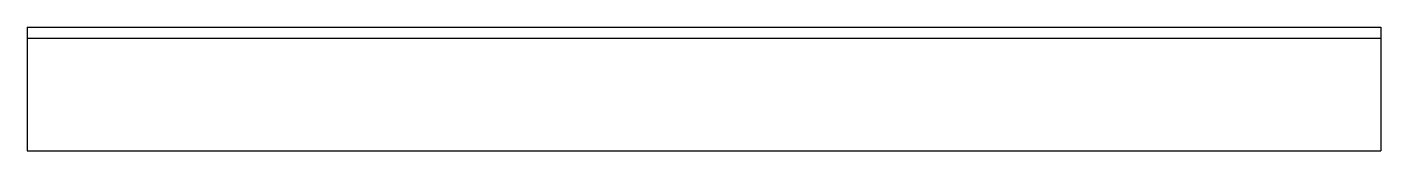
# Model space of a CAD drawing. Header units: metres. Extents: x -1.2 to 1.2, y 0 to 0.22.
import ezdxf

# ---------------------------------------------------------------- set-up
doc = ezdxf.new("R2010")
doc.units = ezdxf.units.M
doc.header["$MEASUREMENT"] = 0

msp = doc.modelspace()

# ---------------------------------------------------------------- linework, layer by layer
for p, q in [((-1.2, 0.22), (-1.2, 0)), ((-1.2, 0.22), (1.2, 0.22)), ((1.2, 0.22), (1.2, 0)), ((-1.2, 0.2), (1.2, 0.2)), ((-1.2, 0), (1.2, 0))]:
    msp.add_line(p, q)

doc.saveas('drawing.dxf')
